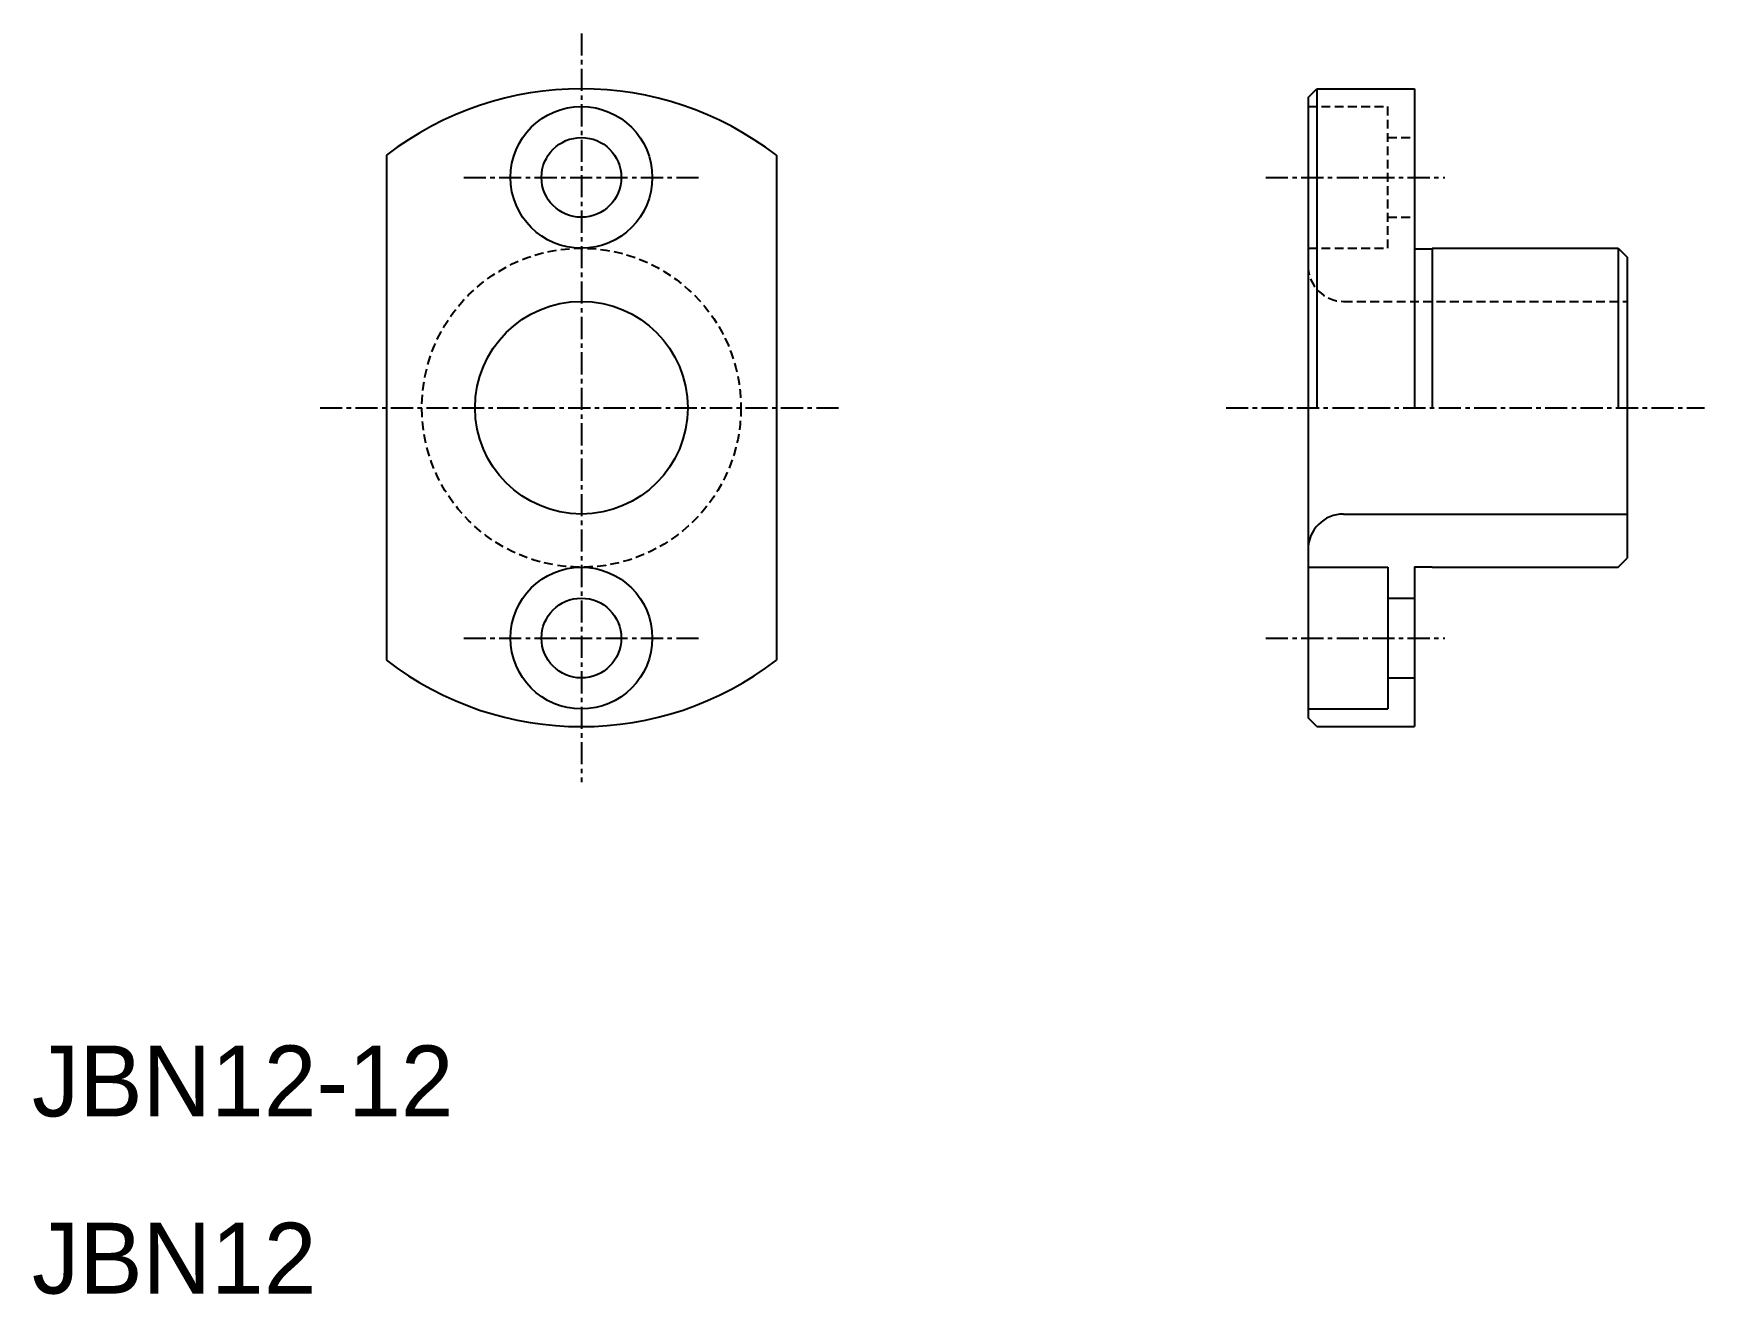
# Model space of a CAD drawing. Extents: x 10.1 to 104.4, y 9.9 to 81.1.
import ezdxf

# ---------------------------------------------------------------- set-up
doc = ezdxf.new("R2010")
doc.units = 0
doc.linetypes.add('CENTER', pattern=[2, 1.25, -0.25, 0.25, -0.25])
doc.linetypes.add('DASHED', pattern=[0.75, 0.5, -0.25])
doc.layers.get('0').update_dxf_attribs({"linetype": 'CONTINUOUS'})
doc.layers.add('CENTER', color=1, linetype='CENTER')

msp = doc.modelspace()

# ---------------------------------------------------------------- linework, layer by layer
at = {"color": 7, "linetype": 'CONTINUOUS'}
for p, q in [((82, 77.5), (82.5, 78)), ((82, 77.5), (82, 42.5)), ((82.5, 78), (82.5, 60)), ((82.5, 78), (88, 78)), ((83.875, 78), (83.875, 78)), ((85.25, 78), (85.25, 78)), ((88, 78), (88, 60)), ((30, 74.248), (30, 45.752)), ((52, 74.248), (52, 45.752)), ((88, 68.975), (89, 68.975)), ((89, 69), (99.5, 69)), ((89, 69), (89, 60)), ((99.5, 69), (99.5, 60)), ((99.5, 69), (100, 68.5)), ((100, 68.5), (100, 51.5)), ((84, 54), (100, 54)), ((82, 51), (86.5, 51)), ((86.5, 51), (86.5, 43)), ((88, 51.025), (88, 42)), ((88, 51.025), (89, 51.025)), ((89, 51.025), (89, 51)), ((89, 51), (99.5, 51)), ((99.5, 51), (100, 51.5)), ((86.5, 49.25), (88, 49.25)), ((86.5, 44.75), (88, 44.75)), ((82, 43), (86.5, 43)), ((82.5, 42), (82, 42.5)), ((82.5, 42), (88, 42))]:
    msp.add_line(p, q, dxfattribs=at)
at = {"color": 3, "linetype": 'DASHED'}
for p, q in [((82, 77), (86.5, 77)), ((86.5, 69), (86.5, 77)), ((86.5, 75.25), (88, 75.25)), ((86.5, 70.75), (88, 70.75)), ((82, 69), (86.5, 69)), ((84, 66), (100, 66))]:
    msp.add_line(p, q, dxfattribs=at)
at = {"color": 7, "linetype": 'CONTINUOUS'}
for centre, radius in [((41, 73), 4), ((41, 73), 2.25), ((41, 60), 6), ((41, 47), 4), ((41, 47), 2.25)]:
    msp.add_circle(centre, radius, dxfattribs=at)
at = {"color": 3, "linetype": 'DASHED'}
msp.add_circle((41, 60), 9, dxfattribs=at)
at = {"color": 7, "linetype": 'CONTINUOUS'}
for centre, radius, start, end in [((41, 60), 18, 52.33011, 127.66989), ((84, 52), 2, 90, 180), ((41, 60), 18, 232.33011, 307.66989)]:
    msp.add_arc(centre, radius, start, end, dxfattribs=at)
at = {"color": 3, "linetype": 'DASHED'}
msp.add_arc((84, 68), 2, 180, 270, dxfattribs=at)
at = {"layer": 'CENTER', "color": 1, "linetype": 'CENTER'}
for p, q in [((41, 81.126), (41, 38.874)), ((34.36, 73), (47.64, 73)), ((79.615, 73), (89.711, 73)), ((26.255, 60), (55.745, 60)), ((77.371, 60), (104.369, 60)), ((34.36, 47), (47.64, 47)), ((79.615, 47), (89.711, 47))]:
    msp.add_line(p, q, dxfattribs=at)

# ---------------------------------------------------------------- texts
at = {"color": 7, "linetype": 'CONTINUOUS'}
for s, p in [('JBN12-12', (10, 20)), ('JBN12', (10, 10))]:
    msp.add_text(s, height=4, dxfattribs=at).set_placement(p)

doc.saveas('drawing.dxf')
